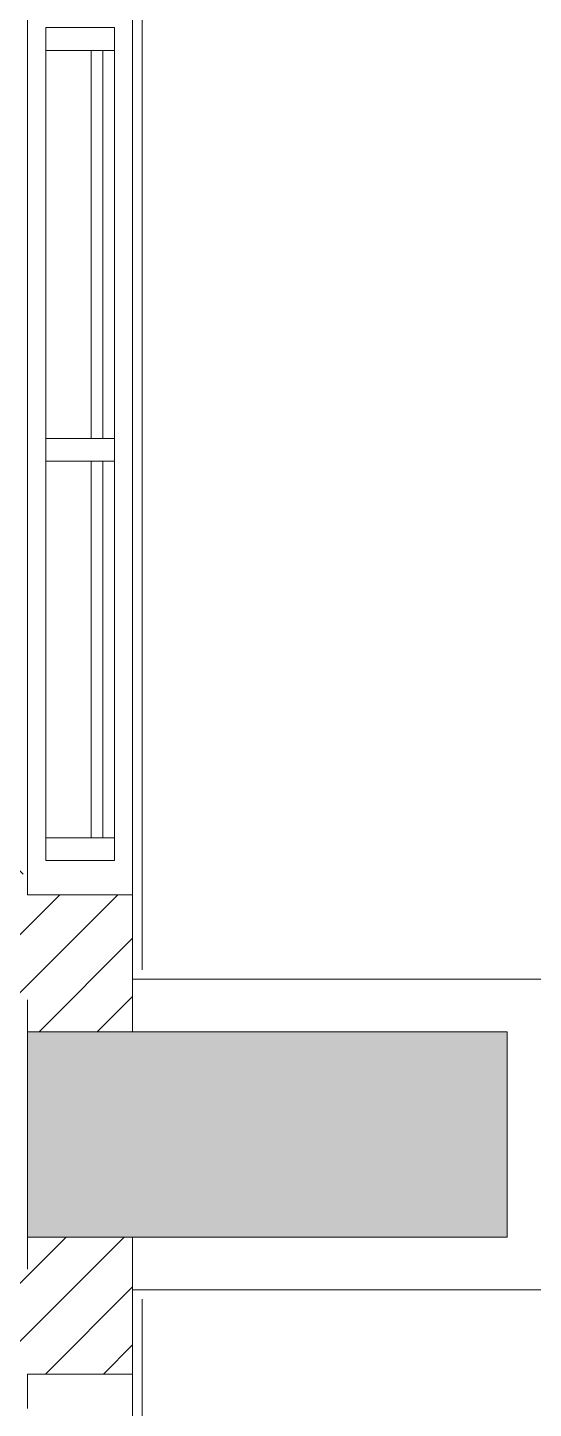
# Model space of a CAD drawing. Header units: millimetres. Extents: x -106145 to 154907, y -84585 to 152038.
# Drawn here: x 89389 to 90496, y 31695 to 34720 of the extents above; entities that cross this region are included whole.
import ezdxf

# ---------------------------------------------------------------- set-up
doc = ezdxf.new("R2010")
doc.units = ezdxf.units.MM
for name, color, linetype, lineweight in [('A-GLAZ-CURT', 7, 'Continuous', 5), ('A-GLAZ-CWMG', 7, 'Continuous', 5), ('A-WALL', 7, 'Continuous', 5), ('A-WALL-PATT', 7, 'Continuous', 5), ('S-COLS', 7, 'Continuous', 5)]:
    doc.layers.add(name, color=color, linetype=linetype, lineweight=lineweight)
pattern_1 = [(45, (0, 0), (-63.63961, 63.63961), [])]
pattern_2 = [(315, (0, 0), (84.19025, 84.19025), [])]

# ---------------------------------------------------------------- blocks, each defined once
blk = doc.blocks.new('System Panel - Glazed-15710486-Site Plan -MAIN')
at = {"layer": 'A-GLAZ-CURT', "color": 254, "lineweight": 9, "true_color": 0xdddddd}
for p, q in [((-412.5, -24.5), (412.5, -24.5)), ((-412.5, -49.5), (-412.5, -24.5)), ((412.5, -49.5), (412.5, -24.5)), ((412.5, -49.5), (-412.5, -49.5))]:
    blk.add_line(p, q, dxfattribs=at)
blk = doc.blocks.new('Rectangular Mullion - 50 x 150mm-15710267-Site Plan -MAIN')
at = {"layer": 'A-GLAZ-CWMG', "color": 254, "true_color": 0xdddddd}
for p, q in [((89428.7, 111580.1), (89428.7, 110755.1)), ((89578.7, 111580.1), (89578.7, 110755.1))]:
    blk.add_line(p, q, dxfattribs=at)
blk = doc.blocks.new('Rectangular Mullion - 50 x 150mm-15606837-Site Plan -MAIN')
at = {"layer": 'A-GLAZ-CWMG', "color": 254, "lineweight": 18, "true_color": 0xdddddd}
for p, q in [((0, 75), (-50, 75)), ((-50, 75), (-50, -75)), ((0, 75), (0, -75)), ((-50, -75), (0, -75))]:
    blk.add_line(p, q, dxfattribs=at)
blk = doc.blocks.new('System Panel - Glazed-15710439-Site Plan -MAIN')
at = {"layer": 'A-GLAZ-CURT', "color": 254, "lineweight": 9, "true_color": 0xdddddd}
for p, q in [((-425, -24.5), (425, -24.5)), ((-425, -49.5), (-425, -24.5)), ((425, -49.5), (425, -24.5)), ((425, -49.5), (-425, -49.5))]:
    blk.add_line(p, q, dxfattribs=at)
blk = doc.blocks.new('Rectangular Mullion - 50 x 150mm-15710316-Site Plan -MAIN')
at = {"layer": 'A-GLAZ-CWMG', "color": 254, "true_color": 0xdddddd}
for p, q in [((89428.7, 114280.1), (89428.7, 113430.1)), ((89578.7, 114280.1), (89578.7, 113430.1))]:
    blk.add_line(p, q, dxfattribs=at)
blk = doc.blocks.new('Rectangular Mullion - 50 x 150mm-15606833-Site Plan -MAIN')
at = {"layer": 'A-GLAZ-CWMG', "color": 254, "lineweight": 18, "true_color": 0xdddddd}
for p, q in [((25, 75), (-25, 75)), ((-25, 75), (-25, -75)), ((25, 75), (25, -75)), ((-25, -75), (25, -75))]:
    blk.add_line(p, q, dxfattribs=at)
blk = doc.blocks.new('MM-HOSPITAL BLOCK-C_2022_11_01_Facade reworking_rvt-1-Site Plan -MAIN')
at = {"layer": 'A-WALL-PATT', "true_color": 0xd4d4d4}
h = blk.add_hatch(dxfattribs=at)
h.set_pattern_fill('FP_17', color=254, style=0, pattern_type=2)
h.set_pattern_definition(pattern_2)
h.paths.add_polyline_path([(89388.7, 32865.1), (89388.7, 32865.1), (89388.7, 32895.1), (89088.7, 32895.1), (89088.7, 32865.1)], flags=0)
at = {"layer": 'A-WALL-PATT', "true_color": 0xaaaaaa}
h = blk.add_hatch(dxfattribs=at)
h.set_pattern_fill('FP_10', color=253, style=0, pattern_type=2)
h.set_pattern_definition(pattern_1)
h.paths.add_polyline_path([(89388.7, 32590.1), (89388.7, 32590.1), (89388.7, 32820.1), (89088.7, 32820.1), (89088.7, 32590.1)], flags=0)
h = blk.add_hatch(dxfattribs=at)
h.set_pattern_fill('FP_10', color=253, style=0, pattern_type=2)
h.set_pattern_definition(pattern_1)
h.paths.add_polyline_path([(89618.7, 32520.1), (89618.7, 32820.1), (89388.7, 32820.1), (89388.7, 32520.1)], flags=0)
h = blk.add_hatch(dxfattribs=at)
h.set_pattern_fill('FP_10', color=253, style=0, pattern_type=2)
h.set_pattern_definition(pattern_1)
h.paths.add_polyline_path([(89388.7, 31770.1), (89618.7, 31770.1), (89618.7, 32070.1), (89388.7, 32070.1), (89388.7, 32000.1)], flags=0)
h = blk.add_hatch(dxfattribs=at)
h.set_pattern_fill('FP_10', color=253, style=0, pattern_type=2)
h.set_pattern_definition(pattern_1)
h.paths.add_polyline_path([(89388.7, 31770.1), (89388.7, 31770.1), (89388.7, 32000.1), (89088.7, 32000.1), (89088.7, 31770.1)], flags=0)
at = {"layer": 'A-WALL-PATT', "true_color": 0xd4d4d4}
h = blk.add_hatch(dxfattribs=at)
h.set_pattern_fill('FP_17', color=254, style=0, pattern_type=2)
h.set_pattern_definition(pattern_2)
h.paths.add_polyline_path([(89388.7, 31695.1), (89388.7, 31695.1), (89388.7, 31725.1), (89088.7, 31725.1), (89088.7, 31695.1)], flags=0)
at = {"layer": 'S-COLS', "true_color": 0xd4d4d4}
blk.add_hatch(color=254, dxfattribs=at).paths.add_polyline_path([(90438.7, 32070.1), (90438.7, 32520.1), (89388.7, 32520.1), (89388.7, 32070.1)], flags=0)
at = {"layer": 'A-WALL', "color": 254, "true_color": 0xdddddd}
for p, q in [((89618.7, 38270.1), (89618.7, 32820.1)), ((89388.7, 32895.1), (89388.7, 38195.1)), ((89618.7, 32820.1), (89618.7, 35586)), ((89639.7, 35586), (89639.7, 32656.1)), ((89388.7, 32820.1), (89388.7, 32865.1)), ((89618.7, 32635.1), (90438.7, 32635.1)), ((89618.7, 32635.1), (89639.7, 32635.1)), ((90553.7, 32635.1), (90438.7, 32635.1)), ((90438.7, 31955.1), (89618.7, 31955.1)), ((90438.7, 31955.1), (90553.7, 31955.1)), ((89639.7, 31934.1), (89639.7, 27349.6)), ((89388.7, 31725.1), (89388.7, 31770.1)), ((89618.7, 27349.6), (89618.7, 31770.1)), ((89618.7, 31770.1), (89618.7, 26330.6))]:
    blk.add_line(p, q, dxfattribs=at)
at = {"layer": 'A-WALL', "color": 254, "lineweight": 18, "true_color": 0xdddddd}
for p, q in [((89388.7, 32895.1), (89388.7, 32865.1)), ((89388.7, 32820.1), (89618.7, 32820.1)), ((89618.7, 32520.1), (89618.7, 32820.1)), ((89388.7, 32590.1), (89388.7, 32520.1)), ((89388.7, 32520.1), (89618.7, 32520.1)), ((89388.7, 32070.1), (89388.7, 32000.1)), ((89388.7, 32070.1), (89618.7, 32070.1)), ((89618.7, 32070.1), (89618.7, 31770.1)), ((89388.7, 31770.1), (89618.7, 31770.1)), ((89388.7, 31725.1), (89388.7, 31695.1))]:
    blk.add_line(p, q, dxfattribs=at)
at = {"layer": 'S-COLS', "color": 254, "true_color": 0xdddddd}
for p, q in [((89388.7, 32070.1), (89388.7, 32520.1)), ((89388.7, 32520.1), (90438.7, 32520.1)), ((90438.7, 32070.1), (90438.7, 32520.1)), ((90438.7, 32070.1), (89388.7, 32070.1))]:
    blk.add_line(p, q, dxfattribs=at)
at = {"color": 253, "lineweight": 5, "true_color": 0xaaaaaa, "extrusion": (0, 0, -1), "rotation": 90.00000000000057}
for p in [(-89503.7, 34695.1), (-89503.7, 33795.1)]:
    blk.add_blockref('Rectangular Mullion - 50 x 150mm-15606833-Site Plan -MAIN', p, dxfattribs=at)
at = {"color": 253, "lineweight": 5, "true_color": 0xaaaaaa}
for name, p in [('Rectangular Mullion - 50 x 150mm-15710316-Site Plan -MAIN', (0, -79610)), ('Rectangular Mullion - 50 x 150mm-15710267-Site Plan -MAIN', (0, -77810))]:
    blk.add_blockref(name, p, dxfattribs=at)
for name, p, rotation in [('System Panel - Glazed-15710439-Site Plan -MAIN', (89503.7, 34245.1), 89.99999999999945), ('System Panel - Glazed-15710486-Site Plan -MAIN', (89503.7, 33357.6), 89.99999999999945), ('Rectangular Mullion - 50 x 150mm-15606837-Site Plan -MAIN', (89503.7, 32895.1), 269.9999999999994)]:
    blk.add_blockref(name, p, dxfattribs=dict(at, rotation=rotation))

msp = doc.modelspace()

# ---------------------------------------------------------------- block references
at = {"lineweight": 5}
msp.add_blockref('MM-HOSPITAL BLOCK-C_2022_11_01_Facade reworking_rvt-1-Site Plan -MAIN', (0, 0), dxfattribs=at)

doc.saveas('drawing.dxf')
